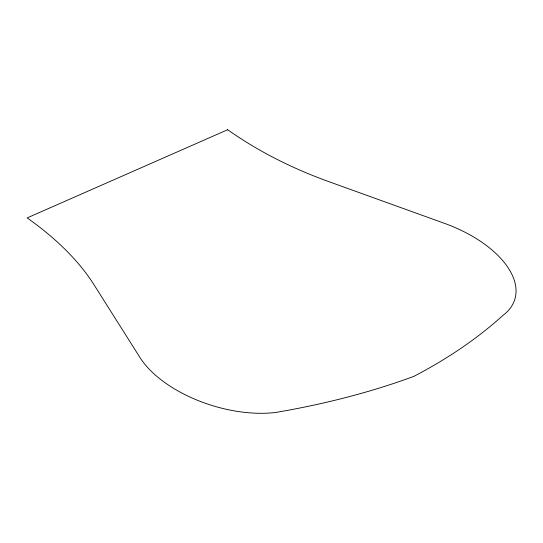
<?xml version="1.0" encoding="UTF-8"?>
<svg xmlns="http://www.w3.org/2000/svg" width="543" height="543" viewBox="0 0 543 543"><rect width="100%" height="100%" fill="white"/><g stroke="black" fill="none" stroke-linecap="round" stroke-linejoin="round"><path stroke-width="0.81" d="M227.68 129.723L27.15 217.919A253.289 134.596 17.3 0 1 93.966 284.688L139.904 357.416A97.733 51.938 17.3 0 0 275.878 412.436A926.202 492.182 17.3 0 0 413.814 376.387A926.215 492.189 17.3 0 0 503.178 315.205A97.733 51.938 17.3 0 0 444.602 223.397L328.501 181.525A253.289 134.596 17.3 0 1 227.68 129.723"/></g></svg>
